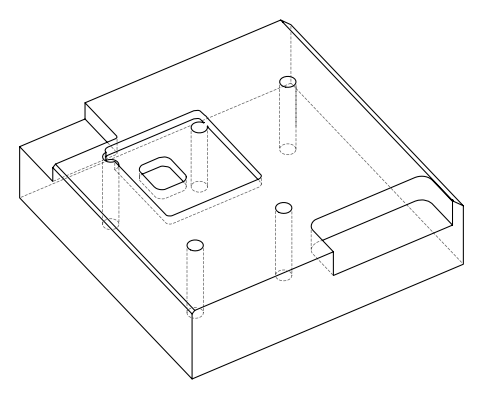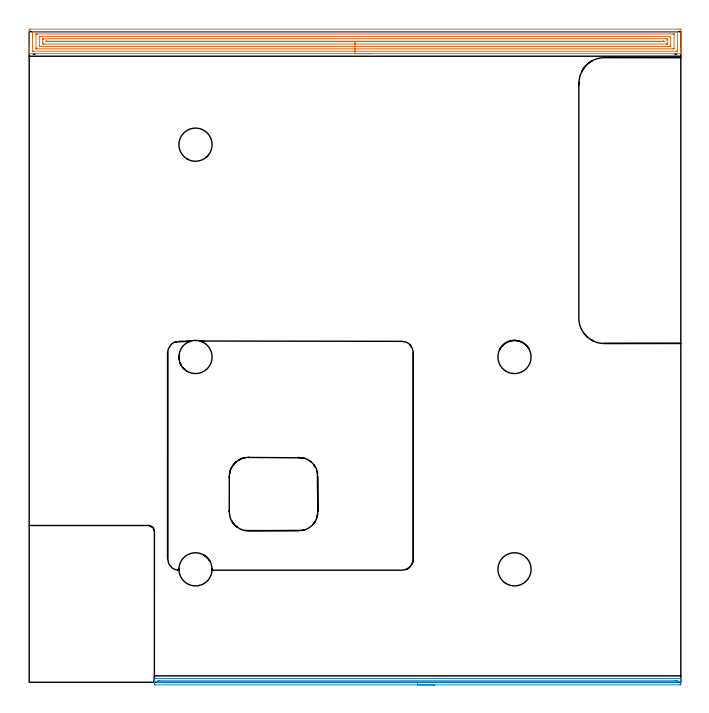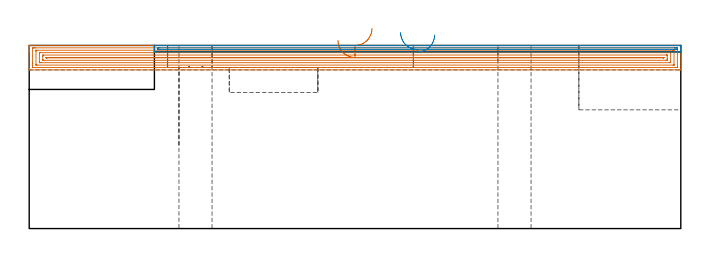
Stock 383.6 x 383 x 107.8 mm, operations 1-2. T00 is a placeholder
(PLAN: 26 operations, 19 tool changes, 143.5 min)
(1 AREA_MILL | FG_CHAMFER_SURFACE | UGT0205_001 | 18.59 min | 39768 mm3)
(2 AREA_MILL_1 | FG_CHAMFER_SURFACE_1 | UGT0205_001 | 5.11 min | 2261 mm3)
(3 MILL_CORNER_NOTCH_RECTANGULAR | CORNER_NOTCH_RECTANGULAR | NXT0201_008 | Follow Part, ap 1.5, ae 75% | 68.45 min | 176107 mm3)
(4 MILL_OPEN_POCKET | POCKET_OPEN | NXT0201_011 | Follow Part, ap 3, ae 75% | 22.05 min | 252753 mm3)
(5 MILL_RECTANGULAR_POCKET | POCKET_RECTANGULAR_STRAIGHT | UGT0201_094 | Follow Part, ap 5, ae 75% | 1.68 min | 31496 mm3)
(6 MILL_SLOT | SLOT_PARTIAL_RECTANGULAR | UGT0201_094 | Follow Part, ap 5, ae 75% | 22.09 min | 378924 mm3)
(7 SPOT_DRILL | STEP1HOLE | NXT0321_9005460120000 | 0.05 min | 103 mm3)
(8 SPOT_DRILL_1 | STEP1HOLE_1 | NXT0321_9005460120000 | 0.05 min | 154 mm3)
(9 SPOT_DRILL_2 | STEP1HOLE_2 | NXT0321_9005460120000 | 0.05 min | 0 mm3)
(10 SPOT_DRILL_3 | STEP1HOLE_3 | NXT0321_9005460120000 | 0.05 min | 173 mm3)
(11 SPOT_DRILL_4 | STEP1HOLE_4 | NXT0321_9005460120000 | 0.05 min | 200 mm3)
(12 DRILL_BLIND_HOLE_INTO_CENTER | STEP1HOLE | UGT0301_198 | 0.06 min | 171 mm3)
(13 GUN_DRILL_THROUGH_HOLE | STEP1HOLE | UGT0307_003 | 0.54 min | 3658 mm3)
(14 SPADE_DRILL_TO_ENLARGE_THROUGH_HOLE | STEP1HOLE | UGT0306_010 | 0.46 min | 26164 mm3)
(15 DRILL_BLIND_HOLE_INTO_CENTER_1 | STEP1HOLE_1 | UGT0301_198 | 0.06 min | 403 mm3)
(16 GUN_DRILL_THROUGH_HOLE_1 | STEP1HOLE_1 | UGT0307_003 | 0.54 min | 3706 mm3)
(17 SPADE_DRILL_TO_ENLARGE_THROUGH_HOLE_1 | STEP1HOLE_1 | UGT0306_010 | 0.46 min | 27868 mm3)
(18 DRILL_BLIND_HOLE_INTO_CENTER_2 | STEP1HOLE_2 | UGT0301_198 | 0.06 min | 0 mm3)
(19 GUN_DRILL_THROUGH_HOLE_2 | STEP1HOLE_2 | UGT0307_003 | 0.54 min | 3595 mm3)
(20 SPADE_DRILL_TO_ENLARGE_THROUGH_HOLE_2 | STEP1HOLE_2 | UGT0306_010 | 0.46 min | 24691 mm3)
(21 DRILL_BLIND_HOLE_INTO_CENTER_3 | STEP1HOLE_3 | UGT0301_198 | 0.06 min | 435 mm3)
(22 GUN_DRILL_THROUGH_HOLE_3 | STEP1HOLE_3 | UGT0307_003 | 0.54 min | 3707 mm3)
(23 SPADE_DRILL_TO_ENLARGE_THROUGH_HOLE_3 | STEP1HOLE_3 | UGT0306_010 | 0.46 min | 27840 mm3)
(24 DRILL_BLIND_HOLE_INTO_CENTER_4 | STEP1HOLE_4 | UGT0301_198 | 0.06 min | 392 mm3)
(25 GUN_DRILL_THROUGH_HOLE_4 | STEP1HOLE_4 | UGT0307_003 | 0.54 min | 3733 mm3)
(26 SPADE_DRILL_TO_ENLARGE_THROUGH_HOLE_4 | STEP1HOLE_4 | UGT0306_010 | 0.46 min | 27863 mm3)
(TOOL UGT0205_001 | Chamfer Mill 20 x 3 x 45 deg. | D20 FL50 Z2)
(TOOL NXT0201_008 | ENDMILL 6mm [2P460-0600-NA 1630] | D6 FL26 Z6)
(TOOL NXT0201_011 | ENDMILL 12mm [2P460-1200-NA 1630] | D12 FL38 Z6)
(TOOL UGT0201_094 | End mill 20 mm | D20 FL38 Z4)
(TOOL NXT0321_9005460120000 | NC Spot Drill, 142deg, 12mm, Carbide, Uncoated | D12 PA142 FL30 Z2)
(TOOL UGT0301_198 | Twist Drill 7.9 mm | D7.9 PA118 FL73 Z2)
(TOOL UGT0307_003 | Gun Drill 7 mm | D7 PA130 FL24 Z1)
(TOOL UGT0306_010 | Spade Drill 19.5mm | D19.5 PA132 FL10 Z2)
(OP 1 AREA_MILL)
G17 G21 G94 G90
T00 M6
G54
G17 G0 G90 X201.797 Y370.1 S1061 M3
G43 Z117.8 H0
G94 G1 X201.759 Z116.928 F250.
X201.645 Z116.063
X201.456 Z115.212
X201.194 Z114.38
X200.86 Z113.574
X200.457 Z112.8
X199.988 Z112.064
X199.457 Z111.372
X198.868 Z110.729
X198.225 Z110.139
X197.533 Z109.608
X196.797 Z109.14
X196.023 Z108.737
X195.217 Z108.403
X194.385 Z108.141
X193.533 Z107.952
X192.669 Z107.838
X191.797 Z107.8
X0.172
X0.074 Y370.104 Z107.79
X0.01 Y370.124 Z107.767
X0.008 Y370.135 Z107.756
X0. Y370.516 Z107.384
Y370.846 Z107.053
Y371.529 Z106.366
Y372.758 Z105.139
Y373.305 Z104.59
Y373.919 Z103.976
Y383.686 Z94.212
X0.003 Y383.959 Z93.939
X0.008 Y384.492 Z93.406
X0.08 Y384.494 Z93.404
X0.618 Y384.5 Z93.4
X382.982
X383.335 Y384.496 Z93.403
X383.59 Y384.492 Z93.406
X383.6 Y384.232 Z93.665
Y373.305 Z104.59
Y372.758 Z105.139
Y372.417 Z105.479
Y371.87 Z106.026
Y371.529 Z106.366
Y370.847 Z107.053
Y370.515 Z107.384
Y370.137 Z107.754
X383.591 Y370.102 Z107.788
X383.428 Y370.1 Z107.8
X191.797
Y371.514 Z106.386
X2.405 Y371.515 Z106.385
X2.01 Y371.529 Z106.371
X2.001 Y371.93 Z105.97
X2. Y380.407 Z97.493
Y382.183 Z95.717
X2.001 Y382.585 Z95.315
X2.01 Y383.071 Z94.829
X2.391 Y383.085 Z94.815
X2.405 Y383.086 Z94.814
X381.195 Y383.085 Z94.815
X381.59 Y383.071 Z94.829
X381.599 Y382.67 Z95.23
X381.6 Y373.79 Z104.11
Y372.417 Z105.483
X381.599 Y372.015 Z105.885
X381.59 Y371.529 Z106.371
X381.209 Y371.515 Z106.385
X381.195 Y371.514 Z106.386
X191.797
Y372.928 Z104.972
X4.57 Y372.929 Z104.971
X4.192 Y372.93 Z104.97
X4.066 Y372.933 Z104.967
X4.024 Y372.935 Z104.965
X4.01 Y372.944 Z104.956
X4.006 Y372.987 Z104.913
X4.002 Y373.114 Z104.786
X4. Y373.305 Z104.595
Y373.495 Z104.405
X4.001 Y381.295 Z96.605
X4.003 Y381.483 Z96.417
X4.012 Y381.664 Z96.236
X4.192 Y381.667 Z96.233
X4.708 Y381.671 Z96.229
X379.03
X379.408 Y381.67 Z96.23
X379.534 Y381.667 Z96.233
X379.576 Y381.665 Z96.235
X379.59 Y381.656 Z96.244
X379.594 Y381.613 Z96.287
X379.598 Y381.486 Z96.414
X379.6 Y381.295 Z96.605
Y381.105 Z96.795
X379.599 Y373.305 Z104.595
X379.597 Y373.117 Z104.783
X379.588 Y372.935 Z104.965
X379.408 Y372.933 Z104.967
X378.892 Y372.929 Z104.971
X191.797 Y372.928 Z104.972
Y374.343 Z103.557
X6.72
X6.092 Y374.348 Z103.552
X6.025 Y374.349 Z103.551
X6.01 Y374.431 Z103.469
X6.006 Y374.64 Z103.26
X6. Y375.059 Z102.841
X6.001 Y379.953 Z97.947
X6.003 Y380.169 Z97.731
X6.006 Y380.223 Z97.677
X6.009 Y380.246 Z97.654
X6.026 Y380.25 Z97.65
X6.134 Y380.253 Z97.647
X6.872 Y380.257 Z97.643
X7.023
X376.88
X377.508 Y380.252 Z97.648
X377.575 Y380.25 Z97.65
X377.59 Y380.169 Z97.731
X377.594 Y379.96 Z97.94
X377.6 Y379.541 Z98.359
X377.599 Y374.647 Z103.253
X377.597 Y374.431 Z103.469
X377.593 Y374.377 Z103.523
X377.591 Y374.354 Z103.546
X377.574 Y374.35 Z103.55
X377.466 Y374.347 Z103.553
X376.728 Y374.343 Z103.557
X376.577
X191.797
Y375.757 Z102.143
X8.659
X8.446 Y375.759 Z102.141
X8.03 Y375.764 Z102.136
X8.01 Y375.968 Z101.932
X8.001 Y376.622 Z101.278
X8. Y378.398 Z99.502
X8.002 Y378.632 Z99.268
X8.007 Y378.795 Z99.105
X8.009 Y378.83 Z99.07
X8.092 Y378.836 Z99.064
X8.233 Y378.84 Z99.06
X8.446 Y378.843 Z99.057
X374.941 Y378.842 Z99.058
X375.154 Y378.841 Z99.059
X375.57 Y378.836 Z99.064
X375.59 Y378.632 Z99.268
X375.599 Y377.978 Z99.922
X375.6 Y376.202 Z101.698
X375.597 Y375.968 Z101.932
X375.593 Y375.805 Z102.095
X375.59 Y375.77 Z102.13
X375.508 Y375.764 Z102.136
X375.367 Y375.76 Z102.14
X375.154 Y375.757 Z102.143
X191.797
Y377.171 Z100.729
X10.128 Y377.172 Z100.728
X10.053 Y377.174 Z100.726
X10.018 Y377.177 Z100.723
X10.01 Y377.18 Z100.72
X10.007 Y377.188 Z100.712
X10.001 Y377.298 Z100.602
X10.003 Y377.38 Z100.52
X10.006 Y377.412 Z100.488
X10.01 Y377.421 Z100.479
X10.019 Y377.422 Z100.478
X10.186 Y377.426 Z100.474
X10.445 Y377.428 Z100.472
X10.762 Y377.429 Z100.471
X373.472 Y377.428 Z100.472
X373.547 Y377.426 Z100.474
X373.582 Y377.423 Z100.477
X373.59 Y377.42 Z100.48
X373.593 Y377.412 Z100.488
X373.599 Y377.302 Z100.598
X373.597 Y377.219 Z100.681
X373.594 Y377.188 Z100.712
X373.59 Y377.179 Z100.721
X373.581 Y377.177 Z100.723
X373.414 Y377.174 Z100.726
X373.155 Y377.172 Z100.728
X372.838 Y377.171 Z100.729
X191.797
X190.925 Z100.767
X190.06 Z100.881
X189.209 Z101.07
X188.377 Z101.332
X187.571 Z101.666
X186.797 Z102.069
X186.061 Z102.537
X185.369 Z103.068
X184.726 Z103.658
X184.137 Z104.301
X183.605 Z104.993
X183.137 Z105.729
X182.734 Z106.503
X182.4 Z107.309
X182.138 Z108.141
X181.949 Z108.992
X181.835 Z109.857
X181.797 Z110.729
G0 Z117.8
M5
M2
(OP 2 AREA_MILL_1)
G17 G21 G94 G90
T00 M6
G54
G17 G0 G90 X238.65 Y-1.5 S1061 M3
G43 Z117.8 H0
Z114.
G94 G1 X238.612 Z113.129 F250.
X238.498 Z112.264
X238.309 Z111.412
X238.047 Z110.58
X237.713 Z109.774
X237.31 Z109.
X236.841 Z108.264
X236.31 Z107.572
X235.721 Z106.929
X235.078 Z106.34
X234.386 Z105.809
X233.65 Z105.34
X232.876 Z104.937
X232.07 Z104.603
X231.238 Z104.341
X230.386 Z104.152
X229.522 Z104.038
X228.65 Z104.
X74.302 Y-1.499 Z104.001
X73.742 Y-1.493 Z104.003
X73.708 Y-1.49 Z104.005
X73.7 Y-0.934 Z104.56
Y-0.355 Z105.142
Y-0.045 Z105.451
Y0.535 Z106.031
Y0.845 Z106.34
Y1.465 Z106.965
Y1.906 Z107.405
X73.707 Y2.26 Z107.751
X73.71 Y2.297 Z107.788
X73.856 Y2.3 Z107.8
X383.444
X383.59 Y2.297 Z107.788
X383.593 Y2.26 Z107.751
X383.6 Y1.905 Z107.405
Y1.466 Z106.965
Y0.845 Z106.34
Y-0.355 Z105.142
X383.597 Y-0.934 Z104.56
X383.592 Y-1.49 Z104.005
X383.558 Y-1.493 Z104.003
X382.998 Y-1.5 Z104.
X228.65
Y-0.086 Z105.414
X77.019
X76.125 Y-0.083 Z105.417
X76.086 Y-0.081 Z105.419
X75.71 Y-0.045 Z105.455
X75.705 Y0.335 Z105.835
X75.71 Y0.845 Z106.345
X76.05 Y0.881 Z106.381
X76.086 Y0.883 Z106.383
X76.937 Y0.886 Z106.386
X380.281
X381.175 Y0.883 Z106.383
X381.214 Y0.881 Z106.381
X381.59 Y0.845 Z106.345
X381.595 Y0.465 Z105.965
X381.59 Y-0.045 Z105.455
X381.25 Y-0.081 Z105.419
X381.214 Y-0.083 Z105.417
X380.363 Y-0.086 Z105.414
X228.65
X227.778 Z105.452
X226.913 Z105.566
X226.062 Z105.755
X225.23 Z106.017
X224.424 Z106.351
X223.65 Z106.754
X222.914 Z107.223
X222.222 Z107.754
X221.579 Z108.343
X220.99 Z108.986
X220.458 Z109.679
X219.99 Z110.414
X219.587 Z111.188
X219.253 Z111.994
X218.991 Z112.826
X218.802 Z113.678
X218.688 Z114.543
X218.65 Z115.414
G0 Z117.8
M5
M2
